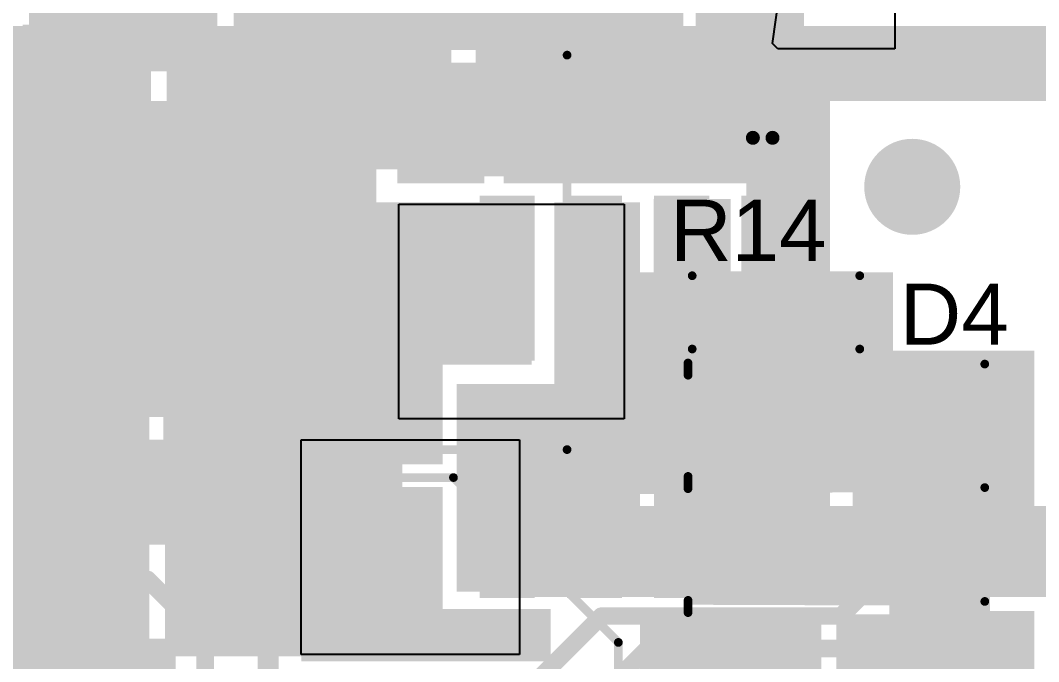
# Model space of a CAD drawing. Header units: millimetres. Extents: x -1.41 to 1.41, y -0.13 to 2.68.
# Drawn here: x 0.469 to 1.052, y 1.299 to 1.666 of the extents above; entities that cross this region are included whole.
import ezdxf

# ---------------------------------------------------------------- set-up
doc = ezdxf.new("R2010")
doc.units = ezdxf.units.MM
doc.header["$MEASUREMENT"] = 0
for name, color, linetype in [('BottomLayer', 5, 'Continuous'), ('BottomPaste', 16, 'Continuous'), ('BottomSolder', 6, 'Continuous'), ('Mechanical2', 216, 'Continuous'), ('MultiLayer', 9, 'Continuous'), ('PadHoleLayer', 156, 'Continuous'), ('TopLayer', 1, 'Continuous'), ('TopOverlay', 2, 'Continuous'), ('TopPaste', 8, 'Continuous'), ('TopSolder', 216, 'Continuous'), ('ViaHoleLayer', 16, 'Continuous')]:
    doc.layers.add(name, color=color, linetype=linetype)
doc.styles.add('Arial', font='', dxfattribs={"height": 0.2})
doc.styles.get('Arial').set_extended_font_data('Arial')

# ---------------------------------------------------------------- blocks, each defined once
blk = doc.blocks.new('CRS01_TE85L_Q_M__B_1')
at = {"layer": 'BottomLayer'}
for points in [[(-0.07874, 0.02362), (-0.0315, 0.02362), (-0.0315, -0.02362), (-0.07874, -0.02362)], [(0.0315, 0.02362), (0.07874, 0.02362), (0.07874, -0.02362), (0.0315, -0.02362)]]:
    blk.add_hatch(color=5, dxfattribs=at).paths.add_polyline_path(points)
at = {"layer": 'BottomPaste'}
for points in [[(-0.07874, 0.02362), (-0.0315, 0.02362), (-0.0315, -0.02362), (-0.07874, -0.02362)], [(0.0315, 0.02362), (0.07874, 0.02362), (0.07874, -0.02362), (0.0315, -0.02362)]]:
    blk.add_hatch(color=16, dxfattribs=at).paths.add_polyline_path(points)
at = {"layer": 'BottomSolder'}
for points in [[(-0.08274, 0.02762), (-0.0275, 0.02762), (-0.0275, -0.02762), (-0.08274, -0.02762)], [(0.0275, 0.02762), (0.08274, 0.02762), (0.08274, -0.02762), (0.0275, -0.02762)]]:
    blk.add_hatch(color=6, dxfattribs=at).paths.add_polyline_path(points)
blk = doc.blocks.new('CRS01_TE85L_Q_M__2')
at = {"layer": 'TopLayer'}
for points in [[(-0.07874, 0.02362), (-0.0315, 0.02362), (-0.0315, -0.02362), (-0.07874, -0.02362)], [(0.0315, 0.02362), (0.07874, 0.02362), (0.07874, -0.02362), (0.0315, -0.02362)]]:
    blk.add_hatch(color=1, dxfattribs=at).paths.add_polyline_path(points)
at = {"layer": 'TopOverlay'}
for points in [[(-0.11561, -0.038), (-0.08061, -0.038), (-0.08061, 0.038), (-0.11561, 0.038)], [(-0.08561, 0.025), (-0.058, 0.025), (-0.058, 0.03638), (-0.08561, 0.03638)], [(-0.08561, -0.03638), (-0.058, -0.03638), (-0.058, -0.025), (-0.08561, -0.025)]]:
    blk.add_hatch(color=2, dxfattribs=at).paths.add_polyline_path(points)
at = {"layer": 'TopPaste'}
for points in [[(-0.07874, 0.02362), (-0.0315, 0.02362), (-0.0315, -0.02362), (-0.07874, -0.02362)], [(0.0315, 0.02362), (0.07874, 0.02362), (0.07874, -0.02362), (0.0315, -0.02362)]]:
    blk.add_hatch(color=8, dxfattribs=at).paths.add_polyline_path(points)
at = {"layer": 'TopSolder'}
for points in [[(-0.08274, 0.02762), (-0.0275, 0.02762), (-0.0275, -0.02762), (-0.08274, -0.02762)], [(0.0275, 0.02762), (0.08274, 0.02762), (0.08274, -0.02762), (0.0275, -0.02762)]]:
    blk.add_hatch(color=216, dxfattribs=at).paths.add_polyline_path(points)
at = {"layer": 'TopOverlay', "const_width": 0.005}
for points in [[(0.05739, 0.036), (-0.11261, 0.03538)], [(0.05739, 0.036), (0.05739, 0.029)], [(0.05739, -0.029), (0.05739, -0.036)], [(0.05739, -0.036), (-0.11261, -0.03538)]]:
    blk.add_lwpolyline(points, dxfattribs=at)
at = {"layer": 'TopOverlay', "const_width": 0.0025}
for points in [[(-0.11386, 0.03538, 1), (-0.11136, 0.03538, 1)], [(0.05614, 0.036, 1), (0.05864, 0.036, 1)], [(0.05614, 0.036, 1), (0.05864, 0.036, 1)], [(0.05614, 0.029, 1), (0.05864, 0.029, 1)], [(0.05614, -0.029, 1), (0.05864, -0.029, 1)], [(-0.11386, -0.03538, 1), (-0.11136, -0.03538, 1)], [(0.05614, -0.036, 1), (0.05864, -0.036, 1)], [(0.05614, -0.036, 1), (0.05864, -0.036, 1)]]:
    blk.add_lwpolyline(points, format="xyb", close=True, dxfattribs=at)
blk = doc.blocks.new('B4P_VH_FB_B_LF__SN__B_6')
at = {"layer": 'BottomLayer'}
blk.add_hatch(color=5, dxfattribs=at).paths.add_polyline_path([(-0.2563, 0.1189), (-0.15236, 0.1189), (-0.15236, 0.01496), (-0.2563, 0.01496)])
h = blk.add_hatch(color=5, dxfattribs=at)
edge = h.paths.add_edge_path()
edge.add_arc((-0.04843, 0.06693), 0.05197, 0, 360)
h = blk.add_hatch(color=5, dxfattribs=at)
edge = h.paths.add_edge_path()
edge.add_arc((0.10748, 0.06693), 0.05197, 0, 360)
h = blk.add_hatch(color=5, dxfattribs=at)
edge = h.paths.add_edge_path()
edge.add_arc((0.26339, 0.06693), 0.05197, 0, 360)
at = {"layer": 'BottomSolder'}
blk.add_hatch(color=6, dxfattribs=at).paths.add_polyline_path([(-0.2603, 0.1229), (-0.14836, 0.1229), (-0.14836, 0.01096), (-0.2603, 0.01096)])
h = blk.add_hatch(color=6, dxfattribs=at)
edge = h.paths.add_edge_path()
edge.add_arc((-0.04843, 0.06693), 0.05597, 0, 360)
h = blk.add_hatch(color=6, dxfattribs=at)
edge = h.paths.add_edge_path()
edge.add_arc((0.10748, 0.06693), 0.05597, 0, 360)
h = blk.add_hatch(color=6, dxfattribs=at)
edge = h.paths.add_edge_path()
edge.add_arc((0.26339, 0.06693), 0.05597, 0, 360)
h = blk.add_hatch(color=6, dxfattribs=at)
edge = h.paths.add_edge_path()
edge.add_arc((-0.26339, -0.06693), 0.004, 0, 360)
at = {"layer": 'MultiLayer'}
blk.add_hatch(color=9, dxfattribs=at).paths.add_polyline_path([(-0.2563, 0.1189), (-0.15236, 0.1189), (-0.15236, 0.01496), (-0.2563, 0.01496)])
h = blk.add_hatch(color=9, dxfattribs=at)
edge = h.paths.add_edge_path()
edge.add_arc((-0.04843, 0.06693), 0.05197, 0, 360)
h = blk.add_hatch(color=9, dxfattribs=at)
edge = h.paths.add_edge_path()
edge.add_arc((0.10748, 0.06693), 0.05197, 0, 360)
h = blk.add_hatch(color=9, dxfattribs=at)
edge = h.paths.add_edge_path()
edge.add_arc((0.26339, 0.06693), 0.05197, 0, 360)
at = {"layer": 'PadHoleLayer'}
h = blk.add_hatch(color=156, dxfattribs=at)
edge = h.paths.add_edge_path()
edge.add_arc((-0.20433, 0.06693), 0.03465, 0, 360)
h = blk.add_hatch(color=156, dxfattribs=at)
edge = h.paths.add_edge_path()
edge.add_arc((-0.04843, 0.06693), 0.03465, 0, 360)
h = blk.add_hatch(color=156, dxfattribs=at)
edge = h.paths.add_edge_path()
edge.add_arc((0.10748, 0.06693), 0.03465, 0, 360)
h = blk.add_hatch(color=156, dxfattribs=at)
edge = h.paths.add_edge_path()
edge.add_arc((0.26339, 0.06693), 0.03465, 0, 360)
h = blk.add_hatch(color=156, dxfattribs=at)
edge = h.paths.add_edge_path()
edge.add_arc((-0.26339, -0.06693), 0.0275, 0, 360)
at = {"layer": 'TopLayer'}
blk.add_hatch(color=1, dxfattribs=at).paths.add_polyline_path([(-0.2563, 0.1189), (-0.15236, 0.1189), (-0.15236, 0.01496), (-0.2563, 0.01496)])
h = blk.add_hatch(color=1, dxfattribs=at)
edge = h.paths.add_edge_path()
edge.add_arc((-0.04843, 0.06693), 0.05197, 0, 360)
h = blk.add_hatch(color=1, dxfattribs=at)
edge = h.paths.add_edge_path()
edge.add_arc((0.10748, 0.06693), 0.05197, 0, 360)
h = blk.add_hatch(color=1, dxfattribs=at)
edge = h.paths.add_edge_path()
edge.add_arc((0.26339, 0.06693), 0.05197, 0, 360)
at = {"layer": 'TopSolder'}
blk.add_hatch(color=216, dxfattribs=at).paths.add_polyline_path([(-0.2603, 0.1229), (-0.14836, 0.1229), (-0.14836, 0.01096), (-0.2603, 0.01096)])
h = blk.add_hatch(color=216, dxfattribs=at)
edge = h.paths.add_edge_path()
edge.add_arc((-0.04843, 0.06693), 0.05597, 0, 360)
h = blk.add_hatch(color=216, dxfattribs=at)
edge = h.paths.add_edge_path()
edge.add_arc((0.10748, 0.06693), 0.05597, 0, 360)
h = blk.add_hatch(color=216, dxfattribs=at)
edge = h.paths.add_edge_path()
edge.add_arc((0.26339, 0.06693), 0.05597, 0, 360)
h = blk.add_hatch(color=216, dxfattribs=at)
edge = h.paths.add_edge_path()
edge.add_arc((-0.26339, -0.06693), 0.004, 0, 360)
blk = doc.blocks.new('RES0603_B_33')
at = {"layer": 'BottomLayer'}
for points in [[(-0.045, -0.0175), (-0.045, 0.0175), (-0.015, 0.0175), (-0.015, -0.0175)], [(0.015, -0.0175), (0.015, 0.0175), (0.045, 0.0175), (0.045, -0.0175)]]:
    blk.add_hatch(color=5, dxfattribs=at).paths.add_polyline_path(points)
at = {"layer": 'BottomPaste'}
for points in [[(-0.045, -0.0175), (-0.045, 0.0175), (-0.015, 0.0175), (-0.015, -0.0175)], [(0.015, -0.0175), (0.015, 0.0175), (0.045, 0.0175), (0.045, -0.0175)]]:
    blk.add_hatch(color=16, dxfattribs=at).paths.add_polyline_path(points)
at = {"layer": 'BottomSolder'}
for points in [[(-0.049, -0.0215), (-0.049, 0.0215), (-0.011, 0.0215), (-0.011, -0.0215)], [(0.011, -0.0215), (0.011, 0.0215), (0.049, 0.0215), (0.049, -0.0215)]]:
    blk.add_hatch(color=6, dxfattribs=at).paths.add_polyline_path(points)
blk = doc.blocks.new('RES0603_B_35')
at = {"layer": 'BottomLayer'}
for points in [[(-0.045, -0.0175), (-0.045, 0.0175), (-0.015, 0.0175), (-0.015, -0.0175)], [(0.015, -0.0175), (0.015, 0.0175), (0.045, 0.0175), (0.045, -0.0175)]]:
    blk.add_hatch(color=5, dxfattribs=at).paths.add_polyline_path(points)
at = {"layer": 'BottomPaste'}
for points in [[(-0.045, -0.0175), (-0.045, 0.0175), (-0.015, 0.0175), (-0.015, -0.0175)], [(0.015, -0.0175), (0.015, 0.0175), (0.045, 0.0175), (0.045, -0.0175)]]:
    blk.add_hatch(color=16, dxfattribs=at).paths.add_polyline_path(points)
at = {"layer": 'BottomSolder'}
for points in [[(-0.049, -0.0215), (-0.049, 0.0215), (-0.011, 0.0215), (-0.011, -0.0215)], [(0.011, -0.0215), (0.011, 0.0215), (0.049, 0.0215), (0.049, -0.0215)]]:
    blk.add_hatch(color=6, dxfattribs=at).paths.add_polyline_path(points)
blk = doc.blocks.new('RES0603_36')
at = {"layer": 'TopLayer'}
for points in [[(-0.015, 0.0175), (-0.015, -0.0175), (-0.045, -0.0175), (-0.045, 0.0175)], [(0.045, 0.0175), (0.045, -0.0175), (0.015, -0.0175), (0.015, 0.0175)]]:
    blk.add_hatch(color=1, dxfattribs=at).paths.add_polyline_path(points)
at = {"layer": 'TopPaste'}
for points in [[(-0.015, 0.0175), (-0.015, -0.0175), (-0.045, -0.0175), (-0.045, 0.0175)], [(0.045, 0.0175), (0.045, -0.0175), (0.015, -0.0175), (0.015, 0.0175)]]:
    blk.add_hatch(color=8, dxfattribs=at).paths.add_polyline_path(points)
at = {"layer": 'TopSolder'}
for points in [[(-0.011, 0.0215), (-0.011, -0.0215), (-0.049, -0.0215), (-0.049, 0.0215)], [(0.049, 0.0215), (0.049, -0.0215), (0.011, -0.0215), (0.011, 0.0215)]]:
    blk.add_hatch(color=216, dxfattribs=at).paths.add_polyline_path(points)
at = {"layer": 'TopOverlay', "const_width": 0.005}
for points in [[(-0.048, -0.021), (-0.048, 0.021)], [(-0.048, 0.021), (0.048, 0.021)], [(0.048, -0.021), (0.048, 0.021)], [(-0.048, -0.021), (0.048, -0.021)]]:
    blk.add_lwpolyline(points, dxfattribs=at)
at = {"layer": 'TopOverlay', "const_width": 0.0025}
for points in [[(-0.04925, 0.021, 1), (-0.04675, 0.021, 1)], [(-0.04925, 0.021, 1), (-0.04675, 0.021, 1)], [(0.04675, 0.021, 1), (0.04925, 0.021, 1)], [(0.04675, 0.021, 1), (0.04925, 0.021, 1)], [(-0.04925, -0.021, 1), (-0.04675, -0.021, 1)], [(-0.04925, -0.021, 1), (-0.04675, -0.021, 1)], [(0.04675, -0.021, 1), (0.04925, -0.021, 1)], [(0.04675, -0.021, 1), (0.04925, -0.021, 1)]]:
    blk.add_lwpolyline(points, format="xyb", close=True, dxfattribs=at)
blk = doc.blocks.new('AO4882_MS_B_39')
at = {"layer": 'BottomLayer'}
for points in [[(-0.14567, 0.08681), (-0.05906, 0.08681), (-0.05906, 0.06319), (-0.14567, 0.06319)], [(0.05906, 0.08681), (0.14567, 0.08681), (0.14567, 0.06319), (0.05906, 0.06319)], [(-0.14567, 0.03681), (-0.05906, 0.03681), (-0.05906, 0.01319), (-0.14567, 0.01319)], [(0.05906, 0.03681), (0.14567, 0.03681), (0.14567, 0.01319), (0.05906, 0.01319)], [(-0.14567, -0.01319), (-0.05906, -0.01319), (-0.05906, -0.03681), (-0.14567, -0.03681)], [(0.05906, -0.01319), (0.14567, -0.01319), (0.14567, -0.03681), (0.05906, -0.03681)], [(-0.14567, -0.06319), (-0.05906, -0.06319), (-0.05906, -0.08681), (-0.14567, -0.08681)], [(0.05906, -0.06319), (0.14567, -0.06319), (0.14567, -0.08681), (0.05906, -0.08681)]]:
    blk.add_hatch(color=5, dxfattribs=at).paths.add_polyline_path(points)
at = {"layer": 'BottomPaste'}
for points in [[(-0.14567, 0.08681), (-0.05906, 0.08681), (-0.05906, 0.06319), (-0.14567, 0.06319)], [(0.05906, 0.08681), (0.14567, 0.08681), (0.14567, 0.06319), (0.05906, 0.06319)], [(-0.14567, 0.03681), (-0.05906, 0.03681), (-0.05906, 0.01319), (-0.14567, 0.01319)], [(0.05906, 0.03681), (0.14567, 0.03681), (0.14567, 0.01319), (0.05906, 0.01319)], [(-0.14567, -0.01319), (-0.05906, -0.01319), (-0.05906, -0.03681), (-0.14567, -0.03681)], [(0.05906, -0.01319), (0.14567, -0.01319), (0.14567, -0.03681), (0.05906, -0.03681)], [(-0.14567, -0.06319), (-0.05906, -0.06319), (-0.05906, -0.08681), (-0.14567, -0.08681)], [(0.05906, -0.06319), (0.14567, -0.06319), (0.14567, -0.08681), (0.05906, -0.08681)]]:
    blk.add_hatch(color=16, dxfattribs=at).paths.add_polyline_path(points)
at = {"layer": 'BottomSolder'}
for points in [[(-0.14967, 0.09081), (-0.05506, 0.09081), (-0.05506, 0.05919), (-0.14967, 0.05919)], [(0.05506, 0.09081), (0.14967, 0.09081), (0.14967, 0.05919), (0.05506, 0.05919)], [(-0.14967, 0.04081), (-0.05506, 0.04081), (-0.05506, 0.00919), (-0.14967, 0.00919)], [(0.05506, 0.04081), (0.14967, 0.04081), (0.14967, 0.00919), (0.05506, 0.00919)], [(-0.14967, -0.00919), (-0.05506, -0.00919), (-0.05506, -0.04081), (-0.14967, -0.04081)], [(0.05506, -0.00919), (0.14967, -0.00919), (0.14967, -0.04081), (0.05506, -0.04081)], [(-0.14967, -0.05919), (-0.05506, -0.05919), (-0.05506, -0.09081), (-0.14967, -0.09081)], [(0.05506, -0.05919), (0.14967, -0.05919), (0.14967, -0.09081), (0.05506, -0.09081)]]:
    blk.add_hatch(color=6, dxfattribs=at).paths.add_polyline_path(points)
blk = doc.blocks.new('AO4882_MS_B_40')
at = {"layer": 'BottomLayer'}
for points in [[(-0.14567, 0.08681), (-0.05906, 0.08681), (-0.05906, 0.06319), (-0.14567, 0.06319)], [(0.05906, 0.08681), (0.14567, 0.08681), (0.14567, 0.06319), (0.05906, 0.06319)], [(-0.14567, 0.03681), (-0.05906, 0.03681), (-0.05906, 0.01319), (-0.14567, 0.01319)], [(0.05906, 0.03681), (0.14567, 0.03681), (0.14567, 0.01319), (0.05906, 0.01319)], [(-0.14567, -0.01319), (-0.05906, -0.01319), (-0.05906, -0.03681), (-0.14567, -0.03681)], [(0.05906, -0.01319), (0.14567, -0.01319), (0.14567, -0.03681), (0.05906, -0.03681)], [(-0.14567, -0.06319), (-0.05906, -0.06319), (-0.05906, -0.08681), (-0.14567, -0.08681)], [(0.05906, -0.06319), (0.14567, -0.06319), (0.14567, -0.08681), (0.05906, -0.08681)]]:
    blk.add_hatch(color=5, dxfattribs=at).paths.add_polyline_path(points)
at = {"layer": 'BottomPaste'}
for points in [[(-0.14567, 0.08681), (-0.05906, 0.08681), (-0.05906, 0.06319), (-0.14567, 0.06319)], [(0.05906, 0.08681), (0.14567, 0.08681), (0.14567, 0.06319), (0.05906, 0.06319)], [(-0.14567, 0.03681), (-0.05906, 0.03681), (-0.05906, 0.01319), (-0.14567, 0.01319)], [(0.05906, 0.03681), (0.14567, 0.03681), (0.14567, 0.01319), (0.05906, 0.01319)], [(-0.14567, -0.01319), (-0.05906, -0.01319), (-0.05906, -0.03681), (-0.14567, -0.03681)], [(0.05906, -0.01319), (0.14567, -0.01319), (0.14567, -0.03681), (0.05906, -0.03681)], [(-0.14567, -0.06319), (-0.05906, -0.06319), (-0.05906, -0.08681), (-0.14567, -0.08681)], [(0.05906, -0.06319), (0.14567, -0.06319), (0.14567, -0.08681), (0.05906, -0.08681)]]:
    blk.add_hatch(color=16, dxfattribs=at).paths.add_polyline_path(points)
at = {"layer": 'BottomSolder'}
for points in [[(-0.14967, 0.09081), (-0.05506, 0.09081), (-0.05506, 0.05919), (-0.14967, 0.05919)], [(0.05506, 0.09081), (0.14967, 0.09081), (0.14967, 0.05919), (0.05506, 0.05919)], [(-0.14967, 0.04081), (-0.05506, 0.04081), (-0.05506, 0.00919), (-0.14967, 0.00919)], [(0.05506, 0.04081), (0.14967, 0.04081), (0.14967, 0.00919), (0.05506, 0.00919)], [(-0.14967, -0.00919), (-0.05506, -0.00919), (-0.05506, -0.04081), (-0.14967, -0.04081)], [(0.05506, -0.00919), (0.14967, -0.00919), (0.14967, -0.04081), (0.05506, -0.04081)], [(-0.14967, -0.05919), (-0.05506, -0.05919), (-0.05506, -0.09081), (-0.14967, -0.09081)], [(0.05506, -0.05919), (0.14967, -0.05919), (0.14967, -0.09081), (0.05506, -0.09081)]]:
    blk.add_hatch(color=6, dxfattribs=at).paths.add_polyline_path(points)
blk = doc.blocks.new('CRS01_TE85L_Q_M__B_45')
at = {"layer": 'BottomLayer'}
for points in [[(-0.07874, 0.02362), (-0.0315, 0.02362), (-0.0315, -0.02362), (-0.07874, -0.02362)], [(0.0315, 0.02362), (0.07874, 0.02362), (0.07874, -0.02362), (0.0315, -0.02362)]]:
    blk.add_hatch(color=5, dxfattribs=at).paths.add_polyline_path(points)
at = {"layer": 'BottomPaste'}
for points in [[(-0.07874, 0.02362), (-0.0315, 0.02362), (-0.0315, -0.02362), (-0.07874, -0.02362)], [(0.0315, 0.02362), (0.07874, 0.02362), (0.07874, -0.02362), (0.0315, -0.02362)]]:
    blk.add_hatch(color=16, dxfattribs=at).paths.add_polyline_path(points)
at = {"layer": 'BottomSolder'}
for points in [[(-0.08274, 0.02762), (-0.0275, 0.02762), (-0.0275, -0.02762), (-0.08274, -0.02762)], [(0.0275, 0.02762), (0.08274, 0.02762), (0.08274, -0.02762), (0.0275, -0.02762)]]:
    blk.add_hatch(color=6, dxfattribs=at).paths.add_polyline_path(points)
blk = doc.blocks.new('CRS01_TE85L_Q_M__B_46')
at = {"layer": 'BottomLayer'}
for points in [[(-0.07874, 0.02362), (-0.0315, 0.02362), (-0.0315, -0.02362), (-0.07874, -0.02362)], [(0.0315, 0.02362), (0.07874, 0.02362), (0.07874, -0.02362), (0.0315, -0.02362)]]:
    blk.add_hatch(color=5, dxfattribs=at).paths.add_polyline_path(points)
at = {"layer": 'BottomPaste'}
for points in [[(-0.07874, 0.02362), (-0.0315, 0.02362), (-0.0315, -0.02362), (-0.07874, -0.02362)], [(0.0315, 0.02362), (0.07874, 0.02362), (0.07874, -0.02362), (0.0315, -0.02362)]]:
    blk.add_hatch(color=16, dxfattribs=at).paths.add_polyline_path(points)
at = {"layer": 'BottomSolder'}
for points in [[(-0.08274, 0.02762), (-0.0275, 0.02762), (-0.0275, -0.02762), (-0.08274, -0.02762)], [(0.0275, 0.02762), (0.08274, 0.02762), (0.08274, -0.02762), (0.0275, -0.02762)]]:
    blk.add_hatch(color=6, dxfattribs=at).paths.add_polyline_path(points)
blk = doc.blocks.new('CRS01_TE85L_Q_M__B_47')
at = {"layer": 'BottomLayer'}
for points in [[(-0.07874, 0.02362), (-0.0315, 0.02362), (-0.0315, -0.02362), (-0.07874, -0.02362)], [(0.0315, 0.02362), (0.07874, 0.02362), (0.07874, -0.02362), (0.0315, -0.02362)]]:
    blk.add_hatch(color=5, dxfattribs=at).paths.add_polyline_path(points)
at = {"layer": 'BottomPaste'}
for points in [[(-0.07874, 0.02362), (-0.0315, 0.02362), (-0.0315, -0.02362), (-0.07874, -0.02362)], [(0.0315, 0.02362), (0.07874, 0.02362), (0.07874, -0.02362), (0.0315, -0.02362)]]:
    blk.add_hatch(color=16, dxfattribs=at).paths.add_polyline_path(points)
at = {"layer": 'BottomSolder'}
for points in [[(-0.08274, 0.02762), (-0.0275, 0.02762), (-0.0275, -0.02762), (-0.08274, -0.02762)], [(0.0275, 0.02762), (0.08274, 0.02762), (0.08274, -0.02762), (0.0275, -0.02762)]]:
    blk.add_hatch(color=6, dxfattribs=at).paths.add_polyline_path(points)
blk = doc.blocks.new('CRS01_TE85L_Q_M__48')
at = {"layer": 'TopLayer'}
for points in [[(-0.07874, 0.02362), (-0.0315, 0.02362), (-0.0315, -0.02362), (-0.07874, -0.02362)], [(0.0315, 0.02362), (0.07874, 0.02362), (0.07874, -0.02362), (0.0315, -0.02362)]]:
    blk.add_hatch(color=1, dxfattribs=at).paths.add_polyline_path(points)
at = {"layer": 'TopOverlay'}
for points in [[(-0.11561, -0.038), (-0.08061, -0.038), (-0.08061, 0.038), (-0.11561, 0.038)], [(-0.08561, 0.025), (-0.058, 0.025), (-0.058, 0.03638), (-0.08561, 0.03638)], [(-0.08561, -0.03638), (-0.058, -0.03638), (-0.058, -0.025), (-0.08561, -0.025)]]:
    blk.add_hatch(color=2, dxfattribs=at).paths.add_polyline_path(points)
at = {"layer": 'TopPaste'}
for points in [[(-0.07874, 0.02362), (-0.0315, 0.02362), (-0.0315, -0.02362), (-0.07874, -0.02362)], [(0.0315, 0.02362), (0.07874, 0.02362), (0.07874, -0.02362), (0.0315, -0.02362)]]:
    blk.add_hatch(color=8, dxfattribs=at).paths.add_polyline_path(points)
at = {"layer": 'TopSolder'}
for points in [[(-0.08274, 0.02762), (-0.0275, 0.02762), (-0.0275, -0.02762), (-0.08274, -0.02762)], [(0.0275, 0.02762), (0.08274, 0.02762), (0.08274, -0.02762), (0.0275, -0.02762)]]:
    blk.add_hatch(color=216, dxfattribs=at).paths.add_polyline_path(points)
at = {"layer": 'TopOverlay', "const_width": 0.005}
for points in [[(0.05739, 0.036), (-0.11261, 0.03538)], [(0.05739, 0.036), (0.05739, 0.029)], [(0.05739, -0.029), (0.05739, -0.036)], [(0.05739, -0.036), (-0.11261, -0.03538)]]:
    blk.add_lwpolyline(points, dxfattribs=at)
at = {"layer": 'TopOverlay', "const_width": 0.0025}
for points in [[(-0.11386, 0.03538, 1), (-0.11136, 0.03538, 1)], [(0.05614, 0.036, 1), (0.05864, 0.036, 1)], [(0.05614, 0.036, 1), (0.05864, 0.036, 1)], [(0.05614, 0.029, 1), (0.05864, 0.029, 1)], [(0.05614, -0.029, 1), (0.05864, -0.029, 1)], [(-0.11386, -0.03538, 1), (-0.11136, -0.03538, 1)], [(0.05614, -0.036, 1), (0.05864, -0.036, 1)], [(0.05614, -0.036, 1), (0.05864, -0.036, 1)]]:
    blk.add_lwpolyline(points, format="xyb", close=True, dxfattribs=at)
blk = doc.blocks.new('VKME1451J221MV_95')
at = {"layer": 'TopLayer'}
for points in [[(-0.08858, -0.03248), (-0.26574, -0.03248), (-0.26574, 0.03248), (-0.08858, 0.03248)], [(0.26574, -0.03248), (0.08858, -0.03248), (0.08858, 0.03248), (0.26574, 0.03248)]]:
    blk.add_hatch(color=1, dxfattribs=at).paths.add_polyline_path(points)
at = {"layer": 'TopPaste'}
for points in [[(-0.08858, -0.03248), (-0.26574, -0.03248), (-0.26574, 0.03248), (-0.08858, 0.03248)], [(0.26574, -0.03248), (0.08858, -0.03248), (0.08858, 0.03248), (0.26574, 0.03248)]]:
    blk.add_hatch(color=8, dxfattribs=at).paths.add_polyline_path(points)
at = {"layer": 'TopSolder'}
for points in [[(-0.08458, -0.03648), (-0.26974, -0.03648), (-0.26974, 0.03648), (-0.08458, 0.03648)], [(0.26974, -0.03648), (0.08458, -0.03648), (0.08458, 0.03648), (0.26974, 0.03648)]]:
    blk.add_hatch(color=216, dxfattribs=at).paths.add_polyline_path(points)
at = {"layer": 'TopOverlay', "const_width": 0.005}
for points in [[(-0.20126, 0.039), (-0.20126, 0.199)], [(-0.20126, 0.199), (0.10609, 0.199)], [(0.10609, 0.199), (0.20056, 0.10453)], [(0.20056, 0.042), (0.20056, 0.10453)], [(-0.20126, -0.199), (-0.20126, -0.039)], [(0.20056, -0.10453), (0.20056, -0.042)], [(0.23109, -0.081), (0.23109, -0.044)], [(0.21202, -0.062), (0.24902, -0.062)], [(0.10609, -0.199), (0.20056, -0.10453)], [(-0.20126, -0.199), (0.10609, -0.199)]]:
    blk.add_lwpolyline(points, dxfattribs=at)
at = {"layer": 'TopOverlay', "const_width": 0.0025}
for points in [[(-0.20251, 0.199, 1), (-0.20001, 0.199, 1)], [(-0.20251, 0.199, 1), (-0.20001, 0.199, 1)], [(0.10484, 0.199, 1), (0.10734, 0.199, 1)], [(0.10484, 0.199, 1), (0.10734, 0.199, 1)], [(0.19931, 0.10453, 1), (0.20181, 0.10453, 1)], [(0.19931, 0.10453, 1), (0.20181, 0.10453, 1)], [(-0.20251, 0.039, 1), (-0.20001, 0.039, 1)], [(0.19931, 0.042, 1), (0.20181, 0.042, 1)], [(-0.20251, -0.039, 1), (-0.20001, -0.039, 1)], [(0.19931, -0.042, 1), (0.20181, -0.042, 1)], [(0.22984, -0.044, 1), (0.23234, -0.044, 1)], [(0.21077, -0.062, 1), (0.21327, -0.062, 1)], [(0.24777, -0.062, 1), (0.25027, -0.062, 1)], [(0.22984, -0.081, 1), (0.23234, -0.081, 1)], [(0.19931, -0.10453, 1), (0.20181, -0.10453, 1)], [(0.19931, -0.10453, 1), (0.20181, -0.10453, 1)], [(-0.20251, -0.199, 1), (-0.20001, -0.199, 1)], [(-0.20251, -0.199, 1), (-0.20001, -0.199, 1)], [(0.10484, -0.199, 1), (0.10734, -0.199, 1)], [(0.10484, -0.199, 1), (0.10734, -0.199, 1)]]:
    blk.add_lwpolyline(points, format="xyb", close=True, dxfattribs=at)
blk = doc.blocks.new('VT1H471MI135000CE0_109')
at = {"layer": 'TopLayer'}
blk.add_hatch(color=1, dxfattribs=at).paths.add_polyline_path([(0.08051, 0.03445), (0.32461, 0.03445), (0.32461, -0.03445), (0.08051, -0.03445)])
at = {"layer": 'TopPaste'}
blk.add_hatch(color=8, dxfattribs=at).paths.add_polyline_path([(0.08051, 0.03445), (0.32461, 0.03445), (0.32461, -0.03445), (0.08051, -0.03445)])
at = {"layer": 'TopSolder'}
blk.add_hatch(color=216, dxfattribs=at).paths.add_polyline_path([(0.07651, 0.03845), (0.32861, 0.03845), (0.32861, -0.03845), (0.07651, -0.03845)])
at = {"layer": 'TopOverlay', "const_width": 0.005}
for points in [[(0.26758, -0.268), (0.26758, -0.042)], [(-0.13578, -0.268), (0.26758, -0.268)]]:
    blk.add_lwpolyline(points, dxfattribs=at)
at = {"layer": 'TopOverlay', "const_width": 0.0025}
for points in [[(0.26633, -0.042, 1), (0.26883, -0.042, 1)], [(0.26633, -0.268, 1), (0.26883, -0.268, 1)], [(0.26633, -0.268, 1), (0.26883, -0.268, 1)]]:
    blk.add_lwpolyline(points, format="xyb", close=True, dxfattribs=at)

msp = doc.modelspace()

# ---------------------------------------------------------------- hatches: boundary and pattern name
at = {"layer": 'BottomLayer'}
for points in [[(0.19, 1.60296), (0.544, 1.60296), (0.544, 1.66296), (0.19, 1.66296)], [(0.553, 1.60296), (0.712, 1.60296), (0.712, 1.66296), (0.553, 1.66296)], [(0.616, 1.581), (0.716, 1.581), (0.716, 1.66296), (0.616, 1.66296)], [(0.73, 1.577), (0.933, 1.577), (0.933, 1.663), (0.73, 1.663)], [(0.916, 1.62), (1.169, 1.62), (1.169, 1.663), (0.916, 1.663)], [(0.885, 1.419), (0.933, 1.419), (0.933, 1.627), (0.885, 1.627)], [(0.402, 1.411), (0.543, 1.411), (0.543, 1.592), (0.402, 1.592)], [(0.551, 1.423), (0.607, 1.423), (0.607, 1.585), (0.551, 1.585)], [(0.832, 1.435), (0.876, 1.435), (0.876, 1.564), (0.832, 1.564)], [(0.762, 1.469), (0.762, 1.562), (0.599, 1.562), (0.599, 1.469)], [(0.775, 1.419), (0.824, 1.419), (0.824, 1.562), (0.775, 1.562)], [(0.551, 1.412), (0.711, 1.412), (0.711, 1.555), (0.551, 1.555)], [(0.946, 1.337), (1.05, 1.337), (1.05, 1.477), (0.946, 1.477)], [(0.719, 1.339), (0.824, 1.339), (0.824, 1.458), (0.719, 1.458)], [(0.834, 1.339), (0.933, 1.339), (0.933, 1.426), (0.834, 1.426)], [(0.403, 1.30196), (0.543, 1.30196), (0.543, 1.399), (0.403, 1.399)], [(0.552, 1.30196), (0.711, 1.30196), (0.711, 1.399), (0.552, 1.399)], [(0.967, 1.231), (1.05002, 1.231), (1.05002, 1.328), (0.967, 1.328)]]:
    msp.add_hatch(color=5, dxfattribs=at).paths.add_polyline_path(points)
h = msp.add_hatch(color=5, dxfattribs=at)
edge = h.paths.add_edge_path()
edge.add_arc((0.758, 1.602), 0.01181, 0, 360)
h = msp.add_hatch(color=5, dxfattribs=at)
edge = h.paths.add_edge_path()
edge.add_arc((0.784, 1.602), 0.01181, 0, 360)
h = msp.add_hatch(color=5, dxfattribs=at)
edge = h.paths.add_edge_path()
edge.add_arc((0.81, 1.602), 0.01181, 0, 360)
h = msp.add_hatch(color=5, dxfattribs=at)
edge = h.paths.add_edge_path()
edge.add_arc((0.836, 1.602), 0.01181, 0, 360)
h = msp.add_hatch(color=5, dxfattribs=at)
edge = h.paths.add_edge_path()
edge.add_arc((0.862, 1.602), 0.01181, 0, 360)
h = msp.add_hatch(color=5, dxfattribs=at)
edge = h.paths.add_edge_path()
edge.add_arc((0.888, 1.602), 0.01181, 0, 360)
h = msp.add_hatch(color=5, dxfattribs=at)
edge = h.paths.add_edge_path()
edge.add_arc((0.914, 1.602), 0.01181, 0, 360)
h = msp.add_hatch(color=5, dxfattribs=at)
edge = h.paths.add_edge_path()
edge.add_arc((0.701, 1.596), 0.01181, 0, 360)
h = msp.add_hatch(color=5, dxfattribs=at)
edge = h.paths.add_edge_path()
edge.add_arc((0.801, 1.543), 0.01181, 0, 360)
h = msp.add_hatch(color=5, dxfattribs=at)
edge = h.paths.add_edge_path()
edge.add_arc((0.801, 1.517), 0.01181, 0, 360)
h = msp.add_hatch(color=5, dxfattribs=at)
edge = h.paths.add_edge_path()
edge.add_arc((1.034, 1.461), 0.01181, 0, 360)
h = msp.add_hatch(color=5, dxfattribs=at)
edge = h.paths.add_edge_path()
edge.add_arc((0.856, 1.45), 0.01181, 0, 360)
h = msp.add_hatch(color=5, dxfattribs=at)
edge = h.paths.add_edge_path()
edge.add_arc((1.034, 1.436), 0.01181, 0, 360)
h = msp.add_hatch(color=5, dxfattribs=at)
edge = h.paths.add_edge_path()
edge.add_arc((1.034, 1.411), 0.01181, 0, 360)
h = msp.add_hatch(color=5, dxfattribs=at)
edge = h.paths.add_edge_path()
edge.add_arc((0.779, 1.368), 0.01181, 0, 360)
h = msp.add_hatch(color=5, dxfattribs=at)
edge = h.paths.add_edge_path()
edge.add_arc((0.811, 1.368), 0.01181, 0, 360)
h = msp.add_hatch(color=5, dxfattribs=at)
edge = h.paths.add_edge_path()
edge.add_arc((0.611, 1.322), 0.01181, 0, 360)
h = msp.add_hatch(color=5, dxfattribs=at)
edge = h.paths.add_edge_path()
edge.add_arc((0.73, 1.31634), 0.01181, 0, 360)
h = msp.add_hatch(color=5, dxfattribs=at)
edge = h.paths.add_edge_path()
edge.add_arc((0.75766, 1.31634), 0.01181, 0, 360)
h = msp.add_hatch(color=5, dxfattribs=at)
edge = h.paths.add_edge_path()
edge.add_arc((1.03402, 1.312), 0.01181, 0, 360)
at = {"layer": 'BottomSolder'}
h = msp.add_hatch(color=6, dxfattribs=at)
edge = h.paths.add_edge_path()
edge.add_arc((0.758, 1.602), 0.00591, 0, 360)
h = msp.add_hatch(color=6, dxfattribs=at)
edge = h.paths.add_edge_path()
edge.add_arc((0.784, 1.602), 0.00591, 0, 360)
h = msp.add_hatch(color=6, dxfattribs=at)
edge = h.paths.add_edge_path()
edge.add_arc((0.81, 1.602), 0.00591, 0, 360)
h = msp.add_hatch(color=6, dxfattribs=at)
edge = h.paths.add_edge_path()
edge.add_arc((0.836, 1.602), 0.00591, 0, 360)
h = msp.add_hatch(color=6, dxfattribs=at)
edge = h.paths.add_edge_path()
edge.add_arc((0.862, 1.602), 0.00591, 0, 360)
h = msp.add_hatch(color=6, dxfattribs=at)
edge = h.paths.add_edge_path()
edge.add_arc((0.888, 1.602), 0.00591, 0, 360)
h = msp.add_hatch(color=6, dxfattribs=at)
edge = h.paths.add_edge_path()
edge.add_arc((0.914, 1.602), 0.00591, 0, 360)
h = msp.add_hatch(color=6, dxfattribs=at)
edge = h.paths.add_edge_path()
edge.add_arc((0.701, 1.596), 0.00591, 0, 360)
h = msp.add_hatch(color=6, dxfattribs=at)
edge = h.paths.add_edge_path()
edge.add_arc((0.801, 1.543), 0.00591, 0, 360)
h = msp.add_hatch(color=6, dxfattribs=at)
edge = h.paths.add_edge_path()
edge.add_arc((0.801, 1.517), 0.00591, 0, 360)
h = msp.add_hatch(color=6, dxfattribs=at)
edge = h.paths.add_edge_path()
edge.add_arc((1.034, 1.461), 0.00591, 0, 360)
h = msp.add_hatch(color=6, dxfattribs=at)
edge = h.paths.add_edge_path()
edge.add_arc((0.856, 1.45), 0.00591, 0, 360)
h = msp.add_hatch(color=6, dxfattribs=at)
edge = h.paths.add_edge_path()
edge.add_arc((1.034, 1.436), 0.00591, 0, 360)
h = msp.add_hatch(color=6, dxfattribs=at)
edge = h.paths.add_edge_path()
edge.add_arc((1.034, 1.411), 0.00591, 0, 360)
h = msp.add_hatch(color=6, dxfattribs=at)
edge = h.paths.add_edge_path()
edge.add_arc((0.779, 1.368), 0.00591, 0, 360)
h = msp.add_hatch(color=6, dxfattribs=at)
edge = h.paths.add_edge_path()
edge.add_arc((0.811, 1.368), 0.00591, 0, 360)
h = msp.add_hatch(color=6, dxfattribs=at)
edge = h.paths.add_edge_path()
edge.add_arc((0.611, 1.322), 0.00591, 0, 360)
h = msp.add_hatch(color=6, dxfattribs=at)
edge = h.paths.add_edge_path()
edge.add_arc((0.73, 1.31634), 0.00591, 0, 360)
h = msp.add_hatch(color=6, dxfattribs=at)
edge = h.paths.add_edge_path()
edge.add_arc((0.75766, 1.31634), 0.00591, 0, 360)
h = msp.add_hatch(color=6, dxfattribs=at)
edge = h.paths.add_edge_path()
edge.add_arc((1.03402, 1.312), 0.00591, 0, 360)
at = {"layer": 'TopLayer'}
for points in [[(0.594, 1.64937), (0.849, 1.64937), (0.849, 1.835), (0.594, 1.835)], [(0.474, 1.637), (0.582, 1.637), (0.582, 1.822), (0.474, 1.822)], [(0.856, 1.65), (0.918, 1.65), (0.918, 1.765), (0.856, 1.765)], [(0.685, 1.642), (0.685, 1.623), (1.189, 1.623), (1.189, 1.642)], [(0.685, 1.573), (0.735, 1.573), (0.735, 1.635), (0.685, 1.635)], [(0.354, 1.547), (0.673, 1.547), (0.673, 1.62), (0.354, 1.62)], [(0.746, 1.616), (0.746, 1.573), (0.928, 1.573), (0.928, 1.616)], [(0.354, 1.439), (0.673, 1.439), (0.673, 1.572), (0.354, 1.572)], [(0.823, 1.395), (0.892, 1.395), (0.892, 1.522), (0.823, 1.522)], [(0.969, 1.522), (0.91661, 1.522), (0.91661, 1.396), (0.969, 1.396)], [(0.916, 1.396), (1.048, 1.396), (1.048, 1.477), (0.916, 1.477)], [(0.205, 1.366), (0.688, 1.366), (0.688, 1.426), (0.205, 1.426)], [(0.762, 1.388), (0.762, 1.336), (1.156, 1.336), (1.156, 1.388)], [(0.63, 1.299), (0.773, 1.299), (0.773, 1.329), (0.63, 1.329)], [(0.824, 1.326), (0.824, 1.247), (0.928, 1.247), (0.928, 1.326)], [(0.937, 1.21), (1.04802, 1.21), (1.04802, 1.326), (0.937, 1.326)], [(0.346, 1.177), (0.558, 1.177), (0.558, 1.312), (0.346, 1.312)]]:
    msp.add_hatch(color=1, dxfattribs=at).paths.add_polyline_path(points)
h = msp.add_hatch(color=1, dxfattribs=at)
edge = h.paths.add_edge_path()
edge.add_arc((0.758, 1.602), 0.01181, 0, 360)
h = msp.add_hatch(color=1, dxfattribs=at)
edge = h.paths.add_edge_path()
edge.add_arc((0.784, 1.602), 0.01181, 0, 360)
h = msp.add_hatch(color=1, dxfattribs=at)
edge = h.paths.add_edge_path()
edge.add_arc((0.81, 1.602), 0.01181, 0, 360)
h = msp.add_hatch(color=1, dxfattribs=at)
edge = h.paths.add_edge_path()
edge.add_arc((0.836, 1.602), 0.01181, 0, 360)
h = msp.add_hatch(color=1, dxfattribs=at)
edge = h.paths.add_edge_path()
edge.add_arc((0.862, 1.602), 0.01181, 0, 360)
h = msp.add_hatch(color=1, dxfattribs=at)
edge = h.paths.add_edge_path()
edge.add_arc((0.888, 1.602), 0.01181, 0, 360)
h = msp.add_hatch(color=1, dxfattribs=at)
edge = h.paths.add_edge_path()
edge.add_arc((0.914, 1.602), 0.01181, 0, 360)
h = msp.add_hatch(color=1, dxfattribs=at)
edge = h.paths.add_edge_path()
edge.add_arc((0.701, 1.596), 0.01181, 0, 360)
h = msp.add_hatch(color=1, dxfattribs=at)
edge = h.paths.add_edge_path()
edge.add_arc((0.801, 1.543), 0.01181, 0, 360)
h = msp.add_hatch(color=1, dxfattribs=at)
edge = h.paths.add_edge_path()
edge.add_arc((0.801, 1.517), 0.01181, 0, 360)
h = msp.add_hatch(color=1, dxfattribs=at)
edge = h.paths.add_edge_path()
edge.add_arc((1.034, 1.461), 0.01181, 0, 360)
h = msp.add_hatch(color=1, dxfattribs=at)
edge = h.paths.add_edge_path()
edge.add_arc((0.856, 1.45), 0.01181, 0, 360)
h = msp.add_hatch(color=1, dxfattribs=at)
edge = h.paths.add_edge_path()
edge.add_arc((1.034, 1.436), 0.01181, 0, 360)
h = msp.add_hatch(color=1, dxfattribs=at)
edge = h.paths.add_edge_path()
edge.add_arc((1.034, 1.411), 0.01181, 0, 360)
h = msp.add_hatch(color=1, dxfattribs=at)
edge = h.paths.add_edge_path()
edge.add_arc((0.779, 1.368), 0.01181, 0, 360)
h = msp.add_hatch(color=1, dxfattribs=at)
edge = h.paths.add_edge_path()
edge.add_arc((0.811, 1.368), 0.01181, 0, 360)
h = msp.add_hatch(color=1, dxfattribs=at)
edge = h.paths.add_edge_path()
edge.add_arc((0.611, 1.322), 0.01181, 0, 360)
h = msp.add_hatch(color=1, dxfattribs=at)
edge = h.paths.add_edge_path()
edge.add_arc((0.73, 1.31634), 0.01181, 0, 360)
h = msp.add_hatch(color=1, dxfattribs=at)
edge = h.paths.add_edge_path()
edge.add_arc((0.75766, 1.31634), 0.01181, 0, 360)
h = msp.add_hatch(color=1, dxfattribs=at)
edge = h.paths.add_edge_path()
edge.add_arc((1.03402, 1.312), 0.01181, 0, 360)
at = {"layer": 'TopSolder'}
h = msp.add_hatch(color=216, dxfattribs=at)
edge = h.paths.add_edge_path()
edge.add_arc((0.758, 1.602), 0.00591, 0, 360)
h = msp.add_hatch(color=216, dxfattribs=at)
edge = h.paths.add_edge_path()
edge.add_arc((0.784, 1.602), 0.00591, 0, 360)
h = msp.add_hatch(color=216, dxfattribs=at)
edge = h.paths.add_edge_path()
edge.add_arc((0.81, 1.602), 0.00591, 0, 360)
h = msp.add_hatch(color=216, dxfattribs=at)
edge = h.paths.add_edge_path()
edge.add_arc((0.836, 1.602), 0.00591, 0, 360)
h = msp.add_hatch(color=216, dxfattribs=at)
edge = h.paths.add_edge_path()
edge.add_arc((0.862, 1.602), 0.00591, 0, 360)
h = msp.add_hatch(color=216, dxfattribs=at)
edge = h.paths.add_edge_path()
edge.add_arc((0.888, 1.602), 0.00591, 0, 360)
h = msp.add_hatch(color=216, dxfattribs=at)
edge = h.paths.add_edge_path()
edge.add_arc((0.914, 1.602), 0.00591, 0, 360)
h = msp.add_hatch(color=216, dxfattribs=at)
edge = h.paths.add_edge_path()
edge.add_arc((0.701, 1.596), 0.00591, 0, 360)
h = msp.add_hatch(color=216, dxfattribs=at)
edge = h.paths.add_edge_path()
edge.add_arc((0.801, 1.543), 0.00591, 0, 360)
h = msp.add_hatch(color=216, dxfattribs=at)
edge = h.paths.add_edge_path()
edge.add_arc((0.801, 1.517), 0.00591, 0, 360)
h = msp.add_hatch(color=216, dxfattribs=at)
edge = h.paths.add_edge_path()
edge.add_arc((1.034, 1.461), 0.00591, 0, 360)
h = msp.add_hatch(color=216, dxfattribs=at)
edge = h.paths.add_edge_path()
edge.add_arc((0.856, 1.45), 0.00591, 0, 360)
h = msp.add_hatch(color=216, dxfattribs=at)
edge = h.paths.add_edge_path()
edge.add_arc((1.034, 1.436), 0.00591, 0, 360)
h = msp.add_hatch(color=216, dxfattribs=at)
edge = h.paths.add_edge_path()
edge.add_arc((1.034, 1.411), 0.00591, 0, 360)
h = msp.add_hatch(color=216, dxfattribs=at)
edge = h.paths.add_edge_path()
edge.add_arc((0.779, 1.368), 0.00591, 0, 360)
h = msp.add_hatch(color=216, dxfattribs=at)
edge = h.paths.add_edge_path()
edge.add_arc((0.811, 1.368), 0.00591, 0, 360)
h = msp.add_hatch(color=216, dxfattribs=at)
edge = h.paths.add_edge_path()
edge.add_arc((0.611, 1.322), 0.00591, 0, 360)
h = msp.add_hatch(color=216, dxfattribs=at)
edge = h.paths.add_edge_path()
edge.add_arc((0.73, 1.31634), 0.00591, 0, 360)
h = msp.add_hatch(color=216, dxfattribs=at)
edge = h.paths.add_edge_path()
edge.add_arc((0.75766, 1.31634), 0.00591, 0, 360)
h = msp.add_hatch(color=216, dxfattribs=at)
edge = h.paths.add_edge_path()
edge.add_arc((1.03402, 1.312), 0.00591, 0, 360)
at = {"layer": 'ViaHoleLayer'}
h = msp.add_hatch(color=16, dxfattribs=at)
edge = h.paths.add_edge_path()
edge.add_arc((0.758, 1.602), 0.00591, 0, 360)
h = msp.add_hatch(color=16, dxfattribs=at)
edge = h.paths.add_edge_path()
edge.add_arc((0.784, 1.602), 0.00591, 0, 360)
h = msp.add_hatch(color=16, dxfattribs=at)
edge = h.paths.add_edge_path()
edge.add_arc((0.81, 1.602), 0.00591, 0, 360)
h = msp.add_hatch(color=16, dxfattribs=at)
edge = h.paths.add_edge_path()
edge.add_arc((0.836, 1.602), 0.00591, 0, 360)
h = msp.add_hatch(color=16, dxfattribs=at)
edge = h.paths.add_edge_path()
edge.add_arc((0.862, 1.602), 0.00591, 0, 360)
h = msp.add_hatch(color=16, dxfattribs=at)
edge = h.paths.add_edge_path()
edge.add_arc((0.888, 1.602), 0.00591, 0, 360)
h = msp.add_hatch(color=16, dxfattribs=at)
edge = h.paths.add_edge_path()
edge.add_arc((0.914, 1.602), 0.00591, 0, 360)
h = msp.add_hatch(color=16, dxfattribs=at)
edge = h.paths.add_edge_path()
edge.add_arc((0.701, 1.596), 0.00591, 0, 360)
h = msp.add_hatch(color=16, dxfattribs=at)
edge = h.paths.add_edge_path()
edge.add_arc((0.801, 1.543), 0.00591, 0, 360)
h = msp.add_hatch(color=16, dxfattribs=at)
edge = h.paths.add_edge_path()
edge.add_arc((0.801, 1.517), 0.00591, 0, 360)
h = msp.add_hatch(color=16, dxfattribs=at)
edge = h.paths.add_edge_path()
edge.add_arc((1.034, 1.461), 0.00591, 0, 360)
h = msp.add_hatch(color=16, dxfattribs=at)
edge = h.paths.add_edge_path()
edge.add_arc((0.856, 1.45), 0.00591, 0, 360)
h = msp.add_hatch(color=16, dxfattribs=at)
edge = h.paths.add_edge_path()
edge.add_arc((1.034, 1.436), 0.00591, 0, 360)
h = msp.add_hatch(color=16, dxfattribs=at)
edge = h.paths.add_edge_path()
edge.add_arc((1.034, 1.411), 0.00591, 0, 360)
h = msp.add_hatch(color=16, dxfattribs=at)
edge = h.paths.add_edge_path()
edge.add_arc((0.779, 1.368), 0.00591, 0, 360)
h = msp.add_hatch(color=16, dxfattribs=at)
edge = h.paths.add_edge_path()
edge.add_arc((0.811, 1.368), 0.00591, 0, 360)
h = msp.add_hatch(color=16, dxfattribs=at)
edge = h.paths.add_edge_path()
edge.add_arc((0.611, 1.322), 0.00591, 0, 360)
h = msp.add_hatch(color=16, dxfattribs=at)
edge = h.paths.add_edge_path()
edge.add_arc((0.73, 1.31634), 0.00591, 0, 360)
h = msp.add_hatch(color=16, dxfattribs=at)
edge = h.paths.add_edge_path()
edge.add_arc((0.75766, 1.31634), 0.00591, 0, 360)
h = msp.add_hatch(color=16, dxfattribs=at)
edge = h.paths.add_edge_path()
edge.add_arc((1.03402, 1.312), 0.00591, 0, 360)

# ---------------------------------------------------------------- linework, layer by layer
at = {"layer": 'BottomLayer'}
for points, const_width in [([(1.0325, 1.3965), (1.0325, 1.427)], 0.01), ([(0.951, 1.361), (0.998, 1.408)], 0.01), ([(1.018, 1.382), (1.0325, 1.3965)], 0.01), ([(0.599, 1.372), (0.59931, 1.37169)], 0.022), ([(1.017, 1.382), (1.018, 1.382)], 0.01), ([(0.951, 1.33672), (0.951, 1.361)], 0.01), ([(0.67022, 1.33068), (0.684, 1.33068)], 0.022), ([(0.93928, 1.325), (0.951, 1.33672)], 0.01), ([(0.724, 1.247), (0.802, 1.325)], 0.01), ([(0.802, 1.325), (0.93928, 1.325)], 0.01), ([(1.02546, 1.30644), (1.03402, 1.315)], 0.01), ([(0.776, 1.254), (0.82844, 1.30644)], 0.01), ([(0.82844, 1.30644), (1.02546, 1.30644)], 0.01)]:
    msp.add_lwpolyline(points, dxfattribs=dict(at, const_width=const_width))
for points, const_width in [([(1.03, 1.427, 1), (1.035, 1.427, 1)], 0.005), ([(0.9955, 1.408, 1), (1.0005, 1.408, 1)], 0.005), ([(1.03, 1.3965, 1), (1.035, 1.3965, 1)], 0.005), ([(1.03, 1.3965, 1), (1.035, 1.3965, 1)], 0.005), ([(0.5935, 1.372, 1), (0.6045, 1.372, 1)], 0.011), ([(0.59381, 1.37169, 1), (0.60481, 1.37169, 1)], 0.011), ([(1.0145, 1.382, 1), (1.0195, 1.382, 1)], 0.005), ([(1.0155, 1.382, 1), (1.0205, 1.382, 1)], 0.005), ([(1.0155, 1.382, 1), (1.0205, 1.382, 1)], 0.005), ([(0.9485, 1.361, 1), (0.9535, 1.361, 1)], 0.005), ([(0.9485, 1.361, 1), (0.9535, 1.361, 1)], 0.005), ([(0.66472, 1.33068, 1), (0.67572, 1.33068, 1)], 0.011), ([(0.6785, 1.33068, 1), (0.6895, 1.33068, 1)], 0.011), ([(0.9485, 1.33672, 1), (0.9535, 1.33672, 1)], 0.005), ([(0.9485, 1.33672, 1), (0.9535, 1.33672, 1)], 0.005), ([(0.7995, 1.325, 1), (0.8045, 1.325, 1)], 0.005), ([(0.7995, 1.325, 1), (0.8045, 1.325, 1)], 0.005), ([(0.93678, 1.325, 1), (0.94178, 1.325, 1)], 0.005), ([(0.93678, 1.325, 1), (0.94178, 1.325, 1)], 0.005), ([(1.03152, 1.315, 1), (1.03652, 1.315, 1)], 0.005), ([(0.82594, 1.30644, 1), (0.83094, 1.30644, 1)], 0.005), ([(0.82594, 1.30644, 1), (0.83094, 1.30644, 1)], 0.005), ([(1.02296, 1.30644, 1), (1.02796, 1.30644, 1)], 0.005), ([(1.02296, 1.30644, 1), (1.02796, 1.30644, 1)], 0.005)]:
    msp.add_lwpolyline(points, format="xyb", close=True, dxfattribs=dict(at, const_width=const_width))
at = {"layer": 'Mechanical2', "const_width": 0.015}
msp.add_lwpolyline([(1.39764, 1.27953, 1), (-1.39764, 1.27953, 1)], format="xyb", close=True, dxfattribs=at)
at = {"layer": 'TopLayer'}
for p, q in [((0.9, 1.653), (0.914, 1.754)), ((0.97, 1.712), (0.97, 1.65)), ((0.903, 1.65), (0.9, 1.653)), ((0.97, 1.65), (0.903, 1.65)), ((0.686, 1.561), (0.815, 1.561)), ((0.686, 1.438), (0.686, 1.561)), ((0.815, 1.561), (0.815, 1.438)), ((0.815, 1.438), (0.686, 1.438)), ((0.63, 1.426), (0.755, 1.426)), ((0.63, 1.303), (0.63, 1.426)), ((0.755, 1.426), (0.755, 1.359)), ((0.755, 1.359), (0.755, 1.303)), ((0.755, 1.303), (0.63, 1.303))]:
    msp.add_line(p, q, dxfattribs=at)
for points, const_width in [([(0.701, 1.624), (0.7085, 1.6315)], 0.01), ([(0.7085, 1.6315), (1.19901, 1.6315)], 0.01), ([(0.701, 1.596), (0.701, 1.624)], 0.01), ([(0.784, 1.602), (0.88576, 1.602)], 0.025), ([(0.88576, 1.602), (0.88876, 1.599)], 0.025), ([(0.88876, 1.599), (0.9, 1.599)], 0.008), ([(0.633, 1.404), (0.648, 1.389)], 0.03), ([(0.821, 1.368), (0.83304, 1.35596)], 0.03), ([(0.456, 1.346), (0.542, 1.346)], 0.01), ([(0.542, 1.346), (0.575, 1.313)], 0.01), ([(0.611, 1.18554), (0.611, 1.322)], 0.012), ([(0.575, 1.175), (0.575, 1.313)], 0.01)]:
    msp.add_lwpolyline(points, dxfattribs=dict(at, const_width=const_width))
for points, const_width in [([(0.706, 1.6315, 1), (0.711, 1.6315, 1)], 0.005), ([(0.706, 1.6315, 1), (0.711, 1.6315, 1)], 0.005), ([(0.6985, 1.624, 1), (0.7035, 1.624, 1)], 0.005), ([(0.6985, 1.624, 1), (0.7035, 1.624, 1)], 0.005), ([(0.77775, 1.602, 1), (0.79025, 1.602, 1)], 0.0125), ([(0.87951, 1.602, 1), (0.89201, 1.602, 1)], 0.0125), ([(0.87951, 1.602, 1), (0.89201, 1.602, 1)], 0.0125), ([(0.88251, 1.599, 1), (0.89501, 1.599, 1)], 0.0125), ([(0.6985, 1.596, 1), (0.7035, 1.596, 1)], 0.005), ([(0.88676, 1.599, 1), (0.89076, 1.599, 1)], 0.004), ([(0.898, 1.599, 1), (0.902, 1.599, 1)], 0.004), ([(0.6255, 1.404, 1), (0.6405, 1.404, 1)], 0.015), ([(0.6405, 1.389, 1), (0.6555, 1.389, 1)], 0.015), ([(0.8135, 1.368, 1), (0.8285, 1.368, 1)], 0.015), ([(0.82554, 1.35596, 1), (0.84054, 1.35596, 1)], 0.015), ([(0.5395, 1.346, 1), (0.5445, 1.346, 1)], 0.005), ([(0.5395, 1.346, 1), (0.5445, 1.346, 1)], 0.005), ([(0.608, 1.322, 1), (0.614, 1.322, 1)], 0.006), ([(0.5725, 1.313, 1), (0.5775, 1.313, 1)], 0.005), ([(0.5725, 1.313, 1), (0.5775, 1.313, 1)], 0.005)]:
    msp.add_lwpolyline(points, format="xyb", close=True, dxfattribs=dict(at, const_width=const_width))

# ---------------------------------------------------------------- block references
for name, p in [('VT1H471MI135000CE0_109', (0.51473, 1.68837)), ('RES0603_36', (0.902, 1.499)), ('VKME1451J221MV_95', (0.61113, 1.20537))]:
    msp.add_blockref(name, p)
for name, p, rotation in [('AO4882_MS_B_40', (0.823, 1.621), 90), ('CRS01_TE85L_Q_M__B_46', (0.498, 1.581), 270), ('CRS01_TE85L_Q_M__B_1', (0.654, 1.58098), 270), ('RES0603_B_35', (0.585, 1.591), 270), ('B4P_VH_FB_B_LF__SN__B_6', (1.047, 1.30753), 270), ('CRS01_TE85L_Q_M__2', (0.909, 1.434), 180), ('AO4882_MS_B_39', (0.823, 1.28036), 90), ('CRS01_TE85L_Q_M__B_45', (0.498, 1.28412), 270), ('CRS01_TE85L_Q_M__B_47', (0.65398, 1.283), 270), ('RES0603_B_33', (0.585, 1.301), 270), ('CRS01_TE85L_Q_M__48', (0.90902, 1.298), 180)]:
    msp.add_blockref(name, p, dxfattribs=dict(rotation=rotation))

# ---------------------------------------------------------------- texts
at = {"layer": 'TopOverlay', "style": 'Arial'}
for s, p in [('R14', (0.84126, 1.52851)), ('D4', (0.97284, 1.48051))]:
    msp.add_text(s, height=0.035, dxfattribs=at).set_placement(p)

doc.saveas('drawing.dxf')
